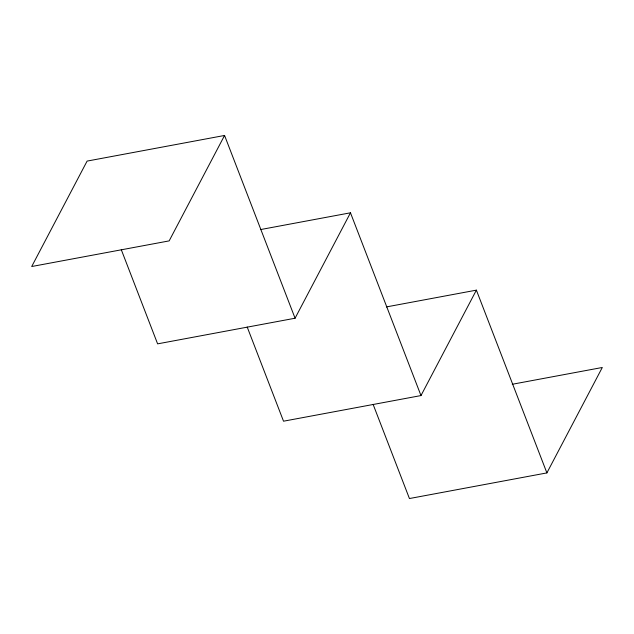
<?xml version="1.0" encoding="UTF-8"?>
<svg xmlns="http://www.w3.org/2000/svg" width="634" height="634" viewBox="0 0 634 634"><rect width="100%" height="100%" fill="white"/><g stroke="black" fill="none" stroke-linecap="round" stroke-linejoin="round"><path stroke-width="0.95" d="M224.563 135.462L169.159 240.888L31.7 266.518L87.104 161.091L224.563 135.462L295.072 318.228L157.612 343.858L121.292 249.701M295.072 318.228L350.475 212.802L260.447 229.587M247.205 327.041L283.525 421.198L420.984 395.568L476.388 290.142L386.36 306.927M373.117 404.381L409.437 498.538L546.896 472.909L602.3 367.482L512.272 384.267M476.388 290.142L546.896 472.909M350.475 212.802L420.984 395.568"/></g></svg>
